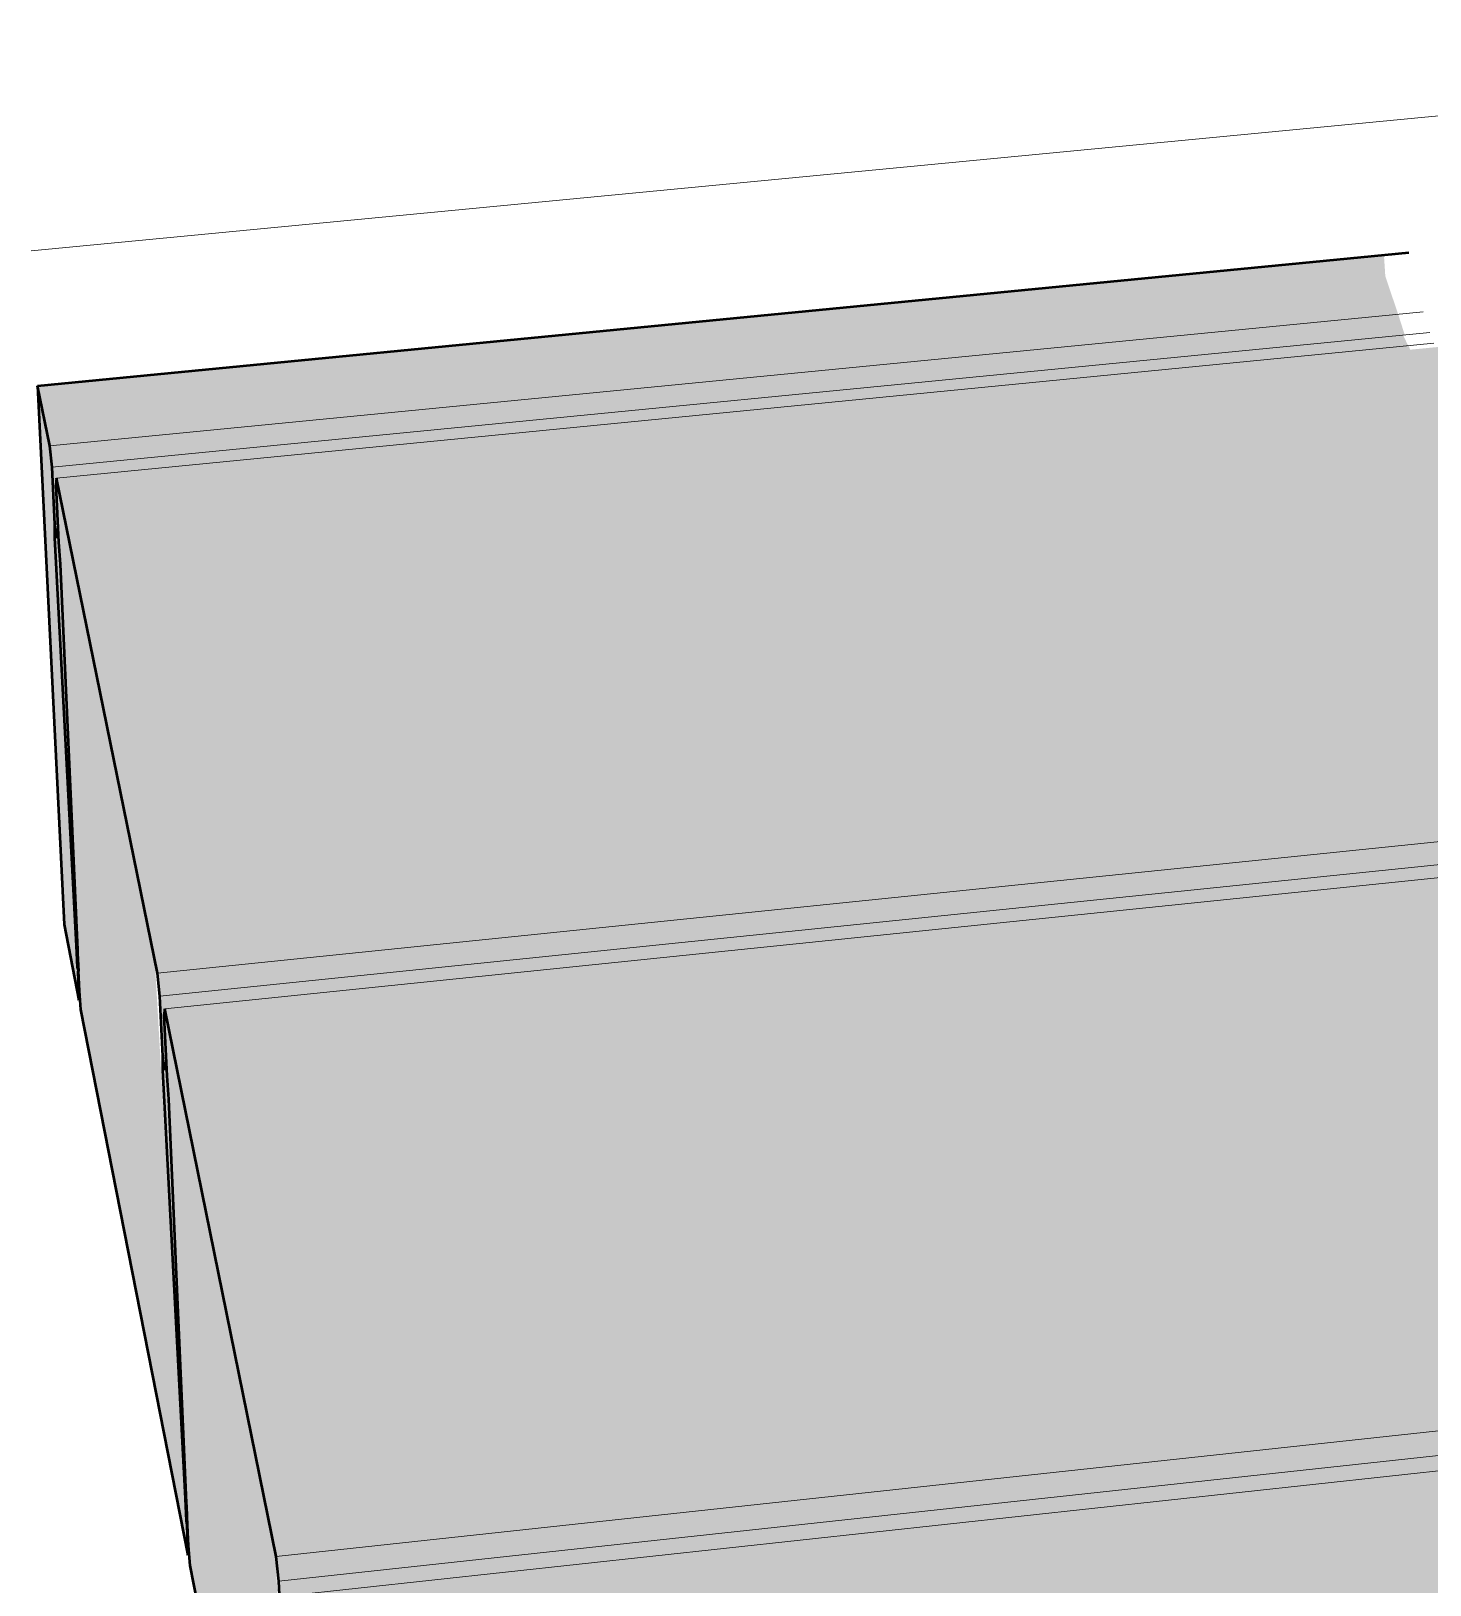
# Model space of a CAD drawing. Header units: inches. Extents: x -4126 to 2305, y -1116 to 12338.
# Drawn here: x 1846.64704 to 1846.68736, y -788.71533 to -788.67052 of the extents above; entities that cross this region are included whole.
import ezdxf

# ---------------------------------------------------------------- set-up
doc = ezdxf.new("R2010")
doc.units = ezdxf.units.IN
doc.header["$MEASUREMENT"] = 0
doc.layers.add('A-FLOR-LEVL', color=51, linetype='Continuous', lineweight=9)
doc.layers.add('S-BEAM', color=12, linetype='Continuous', lineweight=9)

msp = doc.modelspace()

# ---------------------------------------------------------------- hatches: boundary and pattern name
at = {"layer": 'S-BEAM'}
for points in [[(1846.647579, -788.682478), (1846.686448, -788.678683), (1846.686079, -788.677588), (1846.686039, -788.676977), (1846.647225, -788.680745)], [(1846.647641, -788.683099), (1846.68664, -788.679283), (1846.686448, -788.678683), (1846.647579, -788.682478)], [(1846.647722, -788.684743), (1846.647789, -788.684737), (1846.647752, -788.683418), (1846.686739, -788.679599), (1846.686594, -788.679287), (1846.647641, -788.683099), (1846.647657, -788.683418)], [(1846.648412, -788.698463), (1846.648347, -788.696899), (1846.647579, -788.682478), (1846.647225, -788.680745), (1846.647985, -788.696286), (1846.648381, -788.698306)], [(1846.651551, -788.714471), (1846.651484, -788.712835), (1846.650602, -788.697315), (1846.647769, -788.683412), (1846.647764, -788.683974), (1846.648464, -788.698729), (1846.651521, -788.714315)], [(1846.647722, -788.685137), (1846.647805, -788.685128), (1846.647751, -788.68474), (1846.647722, -788.684743)], [(1846.648347, -788.696899), (1846.648361, -788.696897), (1846.647805, -788.685128), (1846.647722, -788.685137), (1846.647864, -788.687808)], [(1846.654105, -788.714512), (1846.696948, -788.709875), (1846.696844, -788.709567), (1846.69656, -788.705233), (1846.714151, -788.703346), (1846.713724, -788.702268), (1846.713395, -788.697041), (1846.724659, -788.695863), (1846.724408, -788.691757), (1846.710467, -788.693196), (1846.707247, -788.6955), (1846.707084, -788.694716), (1846.706946, -788.693559), (1846.691976, -788.695104), (1846.691774, -788.694508), (1846.650888, -788.698719), (1846.651224, -788.70037)], [(1846.650746, -788.698351), (1846.691642, -788.694143), (1846.691437, -788.693504), (1846.650678, -788.697689)], [(1846.65083, -788.700075), (1846.650904, -788.700068), (1846.650869, -788.698726), (1846.691758, -788.694513), (1846.691642, -788.694143), (1846.650746, -788.698351)], [(1846.648377, -788.697514), (1846.648393, -788.697512), (1846.648347, -788.696899)], [(1846.648388, -788.69757), (1846.648398, -788.697569), (1846.648377, -788.697514)], [(1846.648399, -788.697627), (1846.648402, -788.697626), (1846.648395, -788.697608)], [(1846.655024, -788.732176), (1846.65473, -788.726227), (1846.654067, -788.714324), (1846.650888, -788.698719), (1846.650861, -788.698919), (1846.651609, -788.714764), (1846.654994, -788.732022)], [(1846.650829, -788.700482), (1846.65092, -788.700472), (1846.650868, -788.700071), (1846.65083, -788.700075), (1846.650829, -788.700392)], [(1846.651484, -788.712835), (1846.6515, -788.712833), (1846.65092, -788.700472), (1846.650829, -788.700482), (1846.65098, -788.703325)], [(1846.657917, -788.733218), (1846.703129, -788.728044), (1846.702849, -788.723715), (1846.726205, -788.721076), (1846.725473, -788.709144), (1846.69772, -788.71217), (1846.697322, -788.710986), (1846.654338, -788.715655), (1846.65647, -788.726119)], [(1846.65418, -788.715222), (1846.697167, -788.710559), (1846.696948, -788.709875), (1846.654105, -788.714512)], [(1846.654267, -788.717034), (1846.65435, -788.717025), (1846.654318, -788.715663), (1846.697303, -788.710994), (1846.697167, -788.710559), (1846.65418, -788.715222)], [(1846.651516, -788.71348), (1846.651534, -788.713478), (1846.651484, -788.712835)], [(1846.651528, -788.713542), (1846.651539, -788.713541), (1846.651516, -788.71348)], [(1846.65154, -788.713604), (1846.651544, -788.713604), (1846.651536, -788.713584)]]:
    msp.add_hatch(color=256, dxfattribs=at).paths.add_polyline_path(points, flags=0)
h = msp.add_hatch(color=256, dxfattribs=at)
h.paths.add_polyline_path([(1846.650678, -788.697689), (1846.691437, -788.693504), (1846.691187, -788.692761), (1846.690915, -788.688639), (1846.714271, -788.686279), (1846.716917, -788.684388), (1846.707025, -788.685382), (1846.705951, -788.682675), (1846.705612, -788.677864), (1846.686793, -788.679708), (1846.686754, -788.679593), (1846.647769, -788.683412)], flags=0)
h.paths.add_polyline_path([(1846.721098, -788.685589), (1846.724012, -788.685294), (1846.723916, -788.683735), (1846.723651, -788.683762), (1846.721386, -788.685383)], flags=0)
h = msp.add_hatch(color=256, dxfattribs=at)
h.paths.add_polyline_path([(1846.648415, -788.698172), (1846.648419, -788.698172), (1846.648399, -788.697811)], flags=0)
h.paths.add_polyline_path([(1846.648429, -788.698171), (1846.64843, -788.698171), (1846.648408, -788.697811)], flags=0)
h = msp.add_hatch(color=256, dxfattribs=at)
h.paths.add_polyline_path([(1846.648412, -788.698463), (1846.648437, -788.69846), (1846.648415, -788.698172)], flags=0)
h.paths.add_polyline_path([(1846.648442, -788.69846), (1846.648443, -788.69846), (1846.648429, -788.698172)], flags=0)
h = msp.add_hatch(color=256, dxfattribs=at)
h.paths.add_polyline_path([(1846.651556, -788.714173), (1846.65156, -788.714173), (1846.651539, -788.713777)], flags=0)
h.paths.add_polyline_path([(1846.651571, -788.714172), (1846.651573, -788.714171), (1846.651539, -788.713605)], flags=0)
h = msp.add_hatch(color=256, dxfattribs=at)
h.paths.add_polyline_path([(1846.651551, -788.714471), (1846.651579, -788.714468), (1846.651556, -788.714173)], flags=0)
h.paths.add_polyline_path([(1846.651585, -788.714468), (1846.651586, -788.714468), (1846.651571, -788.714173)], flags=0)

# ---------------------------------------------------------------- linework, layer by layer
at = {"layer": 'A-FLOR-LEVL'}
msp.add_line((1846.713132, -788.670519), (1846.647035, -788.676853), dxfattribs=at)
at = {"layer": 'S-BEAM', "lineweight": 50}
for p, q in [((1846.647225, -788.680745), (1846.686753, -788.676908)), ((1846.647225, -788.680745), (1846.647985, -788.696286)), ((1846.647579, -788.682478), (1846.647225, -788.680745)), ((1846.647641, -788.683099), (1846.647579, -788.682478)), ((1846.647722, -788.684743), (1846.647641, -788.683099)), ((1846.647769, -788.683412), (1846.647746, -788.683613)), ((1846.647746, -788.683613), (1846.647827, -788.68526)), ((1846.650678, -788.697689), (1846.647769, -788.683412)), ((1846.647722, -788.685137), (1846.647722, -788.684743)), ((1846.648347, -788.696899), (1846.647722, -788.685137)), ((1846.647827, -788.68526), (1846.647876, -788.685895)), ((1846.647876, -788.685895), (1846.648369, -788.697011)), ((1846.647985, -788.696286), (1846.648412, -788.698463)), ((1846.648377, -788.697514), (1846.648347, -788.696899)), ((1846.648369, -788.697011), (1846.648374, -788.697114)), ((1846.648374, -788.697114), (1846.648399, -788.697627)), ((1846.648388, -788.69757), (1846.648377, -788.697514)), ((1846.648399, -788.697627), (1846.648388, -788.69757)), ((1846.648415, -788.698172), (1846.64839, -788.697627)), ((1846.648391, -788.697627), (1846.64842, -788.698199)), ((1846.650746, -788.698351), (1846.650678, -788.697689)), ((1846.648412, -788.698463), (1846.648415, -788.698172)), ((1846.64842, -788.698199), (1846.648464, -788.698729)), ((1846.65083, -788.700075), (1846.650746, -788.698351)), ((1846.648464, -788.698729), (1846.651551, -788.714471)), ((1846.650888, -788.698719), (1846.650861, -788.698919)), ((1846.654105, -788.714512), (1846.650888, -788.698719)), ((1846.650861, -788.698919), (1846.650945, -788.700646)), ((1846.650829, -788.700482), (1846.65083, -788.700075)), ((1846.651484, -788.712835), (1846.650829, -788.700482)), ((1846.650945, -788.700646), (1846.650998, -788.701319)), ((1846.650998, -788.701319), (1846.651509, -788.712959)), ((1846.651516, -788.71348), (1846.651484, -788.712835)), ((1846.651509, -788.712959), (1846.651514, -788.713066)), ((1846.651514, -788.713066), (1846.65154, -788.713604)), ((1846.651528, -788.713542), (1846.651516, -788.71348)), ((1846.65154, -788.713604), (1846.651528, -788.713542)), ((1846.651531, -788.713605), (1846.651562, -788.714202)), ((1846.651556, -788.714173), (1846.651531, -788.713605)), ((1846.651551, -788.714471), (1846.651556, -788.714173)), ((1846.651562, -788.714202), (1846.651609, -788.714764)), ((1846.65418, -788.715222), (1846.654105, -788.714512)), ((1846.651609, -788.714764), (1846.655024, -788.732176)), ((1846.654267, -788.717034), (1846.65418, -788.715222))]:
    msp.add_line(p, q, dxfattribs=at)
at = {"layer": 'S-BEAM'}
for p, q in [((1846.647579, -788.682478), (1846.687169, -788.678612)), ((1846.647641, -788.683099), (1846.687363, -788.679212)), ((1846.647769, -788.683412), (1846.68748, -788.679522)), ((1846.647722, -788.684743), (1846.647799, -788.684736)), ((1846.647722, -788.685137), (1846.64781, -788.685128)), ((1846.650678, -788.697689), (1846.692231, -788.693422)), ((1846.650746, -788.698351), (1846.692438, -788.694062)), ((1846.650888, -788.698719), (1846.692574, -788.694425)), ((1846.65083, -788.700075), (1846.650916, -788.700067)), ((1846.650829, -788.700482), (1846.650926, -788.700471)), ((1846.654105, -788.714512), (1846.697826, -788.70978)), ((1846.65418, -788.715222), (1846.698048, -788.710463)), ((1846.654338, -788.715655), (1846.698206, -788.71089))]:
    msp.add_line(p, q, dxfattribs=at)

doc.saveas('drawing.dxf')
